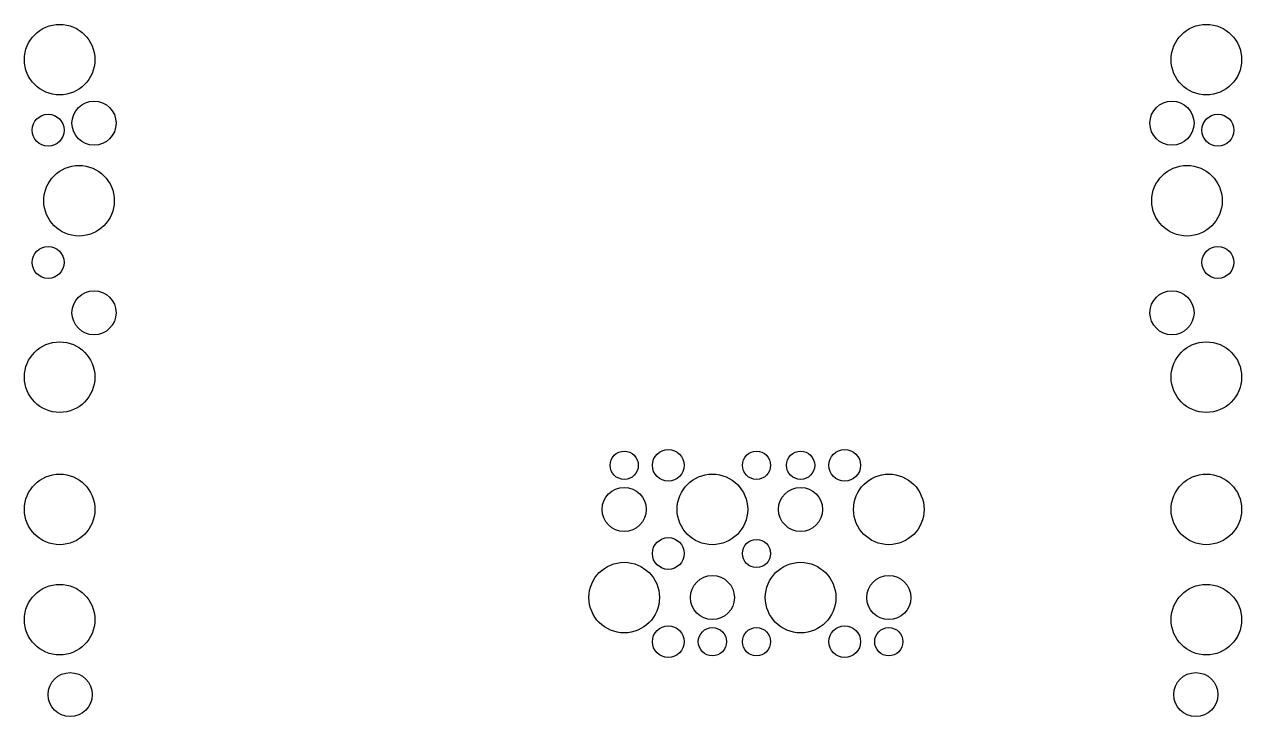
# Model space of a CAD drawing. Extents: x -690 to 690, y -385 to 400.
import ezdxf

# ---------------------------------------------------------------- set-up
doc = ezdxf.new("R2010")
doc.units = 0

msp = doc.modelspace()

# ---------------------------------------------------------------- linework, layer by layer
for centre, radius in [((-650, 360), 40), ((650, 360), 40), ((-611, 288), 25), ((611, 288), 25), ((-663, 280), 18), ((663, 280), 18), ((-628, 200), 40), ((628, 200), 40), ((-663, 130), 18), ((663, 130), 18), ((-611, 73), 25), ((611, 73), 25), ((-650, 0), 40), ((650, 0), 40), ((40, -100), 18), ((240, -100), 18), ((-10, -100), 16), ((140, -100), 16), ((190, -100), 16), ((-650, -150), 40), ((-650, -150), 40), ((90, -150), 40), ((290, -150), 40), ((650, -150), 40), ((650, -150), 40), ((-10, -150), 25), ((190, -150), 25), ((40, -200), 18), ((140, -200), 16), ((-10, -250), 40), ((190, -250), 40), ((90, -250), 25), ((290, -250), 25), ((-650, -275), 40), ((650, -275), 40), ((40, -300), 18), ((90, -300), 16), ((140, -300), 16), ((240, -300), 18), ((290, -300), 16), ((-638, -360), 25), ((638, -360), 25)]:
    msp.add_circle(centre, radius)

doc.saveas('drawing.dxf')
